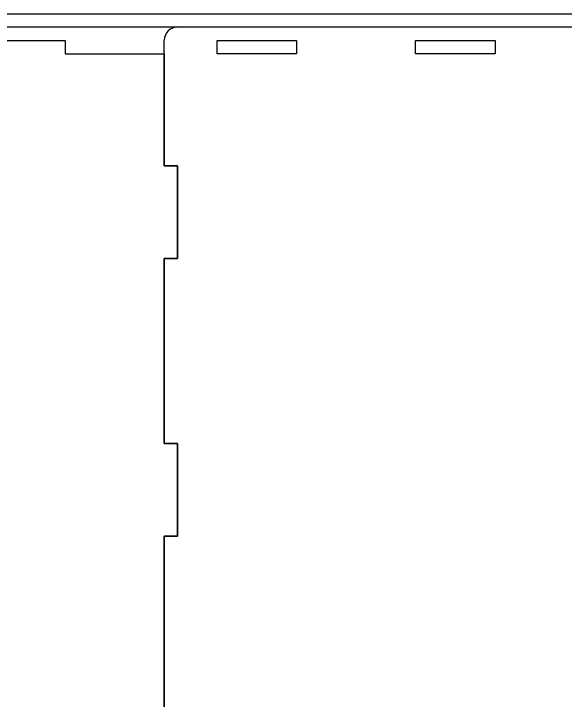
# Model space of a CAD drawing. Header units: millimetres. Extents: x 25309 to 26209, y 213925 to 214828.
# Drawn here: x 25791.7 to 26000.1, y 214568.3 to 214827.8 of the extents above; entities that cross this region are included whole.
import ezdxf

# ---------------------------------------------------------------- set-up
doc = ezdxf.new("R2010")
doc.units = ezdxf.units.MM

msp = doc.modelspace()

# ---------------------------------------------------------------- linework, layer by layer
at = {"color": 242, "linetype": 'Continuous', "lineweight": 25}
for p, q in [((25853.56, 214822.78), (26143.56, 214822.78)), ((25756.06, 214817.68), (25811.06, 214817.68)), ((25811.06, 214817.68), (25811.06, 214812.68)), ((25848.56, 214770.28), (25848.56, 214817.78)), ((25868.56, 214817.68), (25898.56, 214817.68)), ((25868.56, 214812.68), (25868.56, 214817.68)), ((25898.56, 214817.68), (25898.56, 214812.68)), ((25943.56, 214817.68), (25973.56, 214817.68)), ((25943.56, 214812.68), (25943.56, 214817.68)), ((25973.56, 214817.68), (25973.56, 214812.68)), ((25811.06, 214812.68), (25848.56, 214812.68)), ((25848.56, 214812.68), (25848.56, 214770.28)), ((25898.56, 214812.68), (25868.56, 214812.68)), ((25973.56, 214812.68), (25943.56, 214812.68)), ((25853.56, 214770.28), (25848.56, 214770.28)), ((25848.56, 214770.28), (25853.56, 214770.28)), ((25853.56, 214735.28), (25853.56, 214770.28)), ((25853.56, 214770.28), (25853.56, 214735.28)), ((25848.56, 214665.28), (25848.56, 214735.28)), ((25848.56, 214735.28), (25853.56, 214735.28)), ((25848.56, 214735.28), (25848.56, 214665.28)), ((25853.56, 214735.28), (25848.56, 214735.28)), ((25853.56, 214665.28), (25848.56, 214665.28)), ((25848.56, 214665.28), (25853.56, 214665.28)), ((25853.56, 214630.28), (25853.56, 214665.28)), ((25853.56, 214665.28), (25853.56, 214630.28)), ((25848.56, 214560.28), (25848.56, 214630.28)), ((25848.56, 214630.28), (25853.56, 214630.28)), ((25848.56, 214630.28), (25848.56, 214560.28)), ((25853.56, 214630.28), (25848.56, 214630.28))]:
    msp.add_line(p, q, dxfattribs=at)
at = {"color": 30}
msp.add_lwpolyline([(25308.56, 214827.78), (26208.56, 214827.78), (26208.56, 214377.78), (25308.56, 214377.78)], close=True, dxfattribs=at)
msp.add_lwpolyline([(25313.56, 214822.78), (26203.56, 214822.78), (26203.56, 214382.78), (25313.56, 214382.78)], close=True)
at = {"color": 242, "linetype": 'Continuous', "lineweight": 25}
msp.add_arc((25853.56, 214817.78), 5, 90, 180, dxfattribs=at)

doc.saveas('drawing.dxf')
